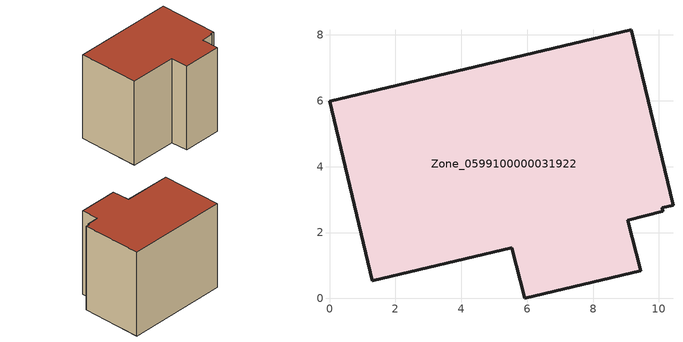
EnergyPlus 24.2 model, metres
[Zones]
Zone_0599100000031922
 floor ground (C_G): 9.05,2.38 9.44,0.84 5.92,0 5.53,1.54 1.29,0.54 0,5.99 9.16,8.16 10.43,2.83 10.09,2.76 10.12,2.65 z0
 wall outside (C_F): 9.16,8.16 0,5.99 1.29,0.54 5.53,1.54 5.92,0 9.44,0.84 9.05,2.38 10.12,2.65 10.09,2.76 10.43,2.83 9.16,8.16 z0:8
 roof outside (C_R): 10.12,2.65 10.09,2.76 10.43,2.83 9.16,8.16 0,5.99 1.29,0.54 5.53,1.54 5.92,0 9.44,0.84 9.05,2.38 z8
[BUILDING]
Pand.0599100000031922: North Axis=0; Terrain=City; Loads Convergence Tolerance Value=0.04; Temperature Convergence Tolerance Value=0.4; Solar Distribution=FullExterior; Maximum Number of Warmup Days=25; Minimum Number of Warmup Days=1
[Site:Location]
Rotterdam.The.Hague.AP_ZH_NLD Design_Conditions: Latitude=51.96; Longitude=4.45; Time Zone=1; Elevation=-4.5
[SITE:GROUNDTEMPERATURE:BUILDINGSURFACE]
18, 18, 18, 18, 18, 18, 18, 18, 18, 18, 18, 18
[MATERIAL] Thermal Absorptance=0.9; Solar Absorptance=0.7; Visible Absorptance=0.7
Name | Roughness | Thickness | Conductivity | Density | Specific Heat
G.TC.1975-1991 | MediumSmooth | 0.15 | 0.288461 | 540 | 1210
F.TC.1975-1991 | Rough | 0.3 | 0.230769 | 1920 | 840
R.TC.1975-1991 | MediumRough | 0.2 | 0.153846 | 1500 | 1000
[CONSTRUCTION]
C_G: G.TC.1975-1991
C_F: F.TC.1975-1991
C_R: R.TC.1975-1991
[ZONE]
Zone_0599100000031922: Type=1; Multiplier=1; Ceiling Height=Autocalculate; Volume=Autocalculate; Floor Area=autocalculate; Part of Total Floor Area=Yes
[ZONEINFILTRATION:DESIGNFLOWRATE]
Infil_Zone_0599100000031922: Zone or ZoneList or Space or SpaceList=Zone_0599100000031922; Schedule=AlwaysOn; Design Flow Rate Calculation Method=Flow/Area; Flow Rate per Floor Area=0.003; Constant Term Coefficient=1; Temperature Term Coefficient=0; Velocity Term Coefficient=0; Velocity Squared Term Coefficient=0
[HVACTEMPLATE:ZONE:IDEALLOADSAIRSYSTEM]
Zone_0599100000031922: Maximum Heating Supply Air Temperature=50; Minimum Cooling Supply Air Temperature=13; Maximum Heating Supply Air Humidity Ratio=0.0156; Minimum Cooling Supply Air Humidity Ratio=0.0077; Heating Limit=NoLimit; Cooling Limit=NoLimit; Dehumidification Control Type=ConstantSensibleHeatRatio; Cooling Sensible Heat Ratio=0.7; Dehumidification Setpoint=60; Humidification Control Type=None; Humidification Setpoint=30; Outdoor Air Method=None; Outdoor Air Flow Rate per Person=0.00944; Outdoor Air Flow Rate per Zone Floor Area=0; Outdoor Air Flow Rate per Zone=0; Demand Controlled Ventilation Type=None; Outdoor Air Economizer Type=NoEconomizer; Heat Recovery Type=None; Sensible Heat Recovery Effectiveness=0.7; Latent Heat Recovery Effectiveness=0.65
[ZONECONTROL:THERMOSTAT]
ThermostatControl_Zone_0599100000031922: Zone or ZoneList=Zone_0599100000031922; Control Type Schedule=DualSetpointControlType; Control 1=Thermostat_Zone_0599100000031922; Temperature Difference Between Cutout And Setpoint=0
[THERMOSTATSETPOINT:DUALSETPOINT]
Thermostat_Zone_0599100000031922: Heating Setpoint Temperature Schedule=HeatingSetpoint_Zone_0599100000031922; Cooling Setpoint Temperature Schedule=CoolingSetpoint_Zone_0599100000031922
[SCHEDULE:COMPACT]
HeatingSetpoint_Zone_0599100000031922: Through: 12/31, For: AllDays, Until: 24:00, 21
CoolingSetpoint_Zone_0599100000031922: Through: 12/31, For: AllDays, Until: 24:00, 24
DualSetpointControlType: Through: 12/31, For: AllDays, Until: 24:00, 4
AlwaysOn: Through: 12/31, For: AllDays, Until: 24:00, 1
